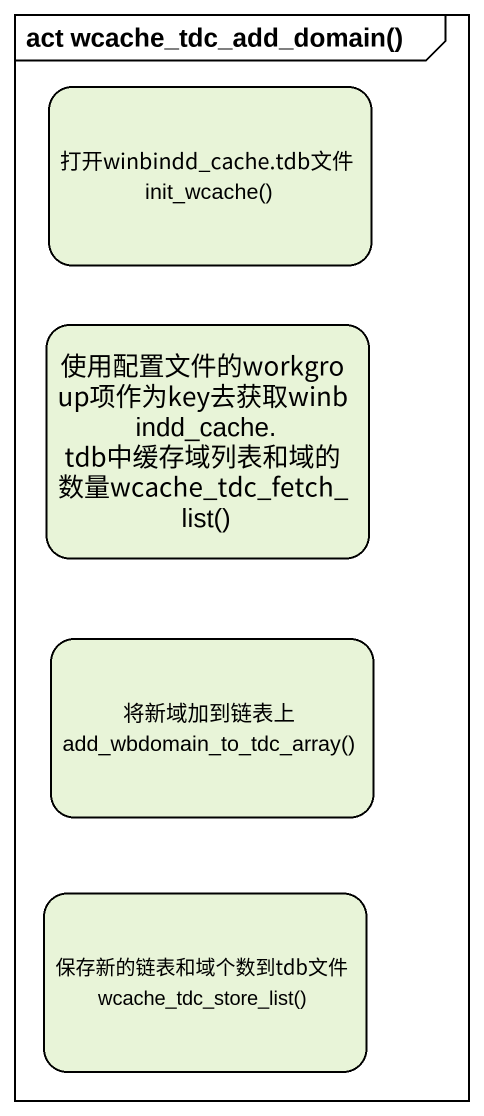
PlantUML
@startuml
mainframe act wcache_tdc_add_domain()
hide empty description
state "打开winbindd_cache.tdb文件 init_wcache()" as 打开winbindd_cache_tdb文件_init
state "使用配置文件的workgroup项作为key去获取winbindd_cache.tdb中缓存域列表和域的数量wcache_tdc_fetch_list()" as 使用配置文件的workgroup项作为key去获取win
state "将新域加到链表上 add_wbdomain_to_tdc_array()" as 将新域加到链表上_add_wbdomain_to
state "保存新的链表和域个数到tdb文件 wcache_tdc_store_list()" as 保存新的链表和域个数到tdb文件_wcache_tdc
@enduml
